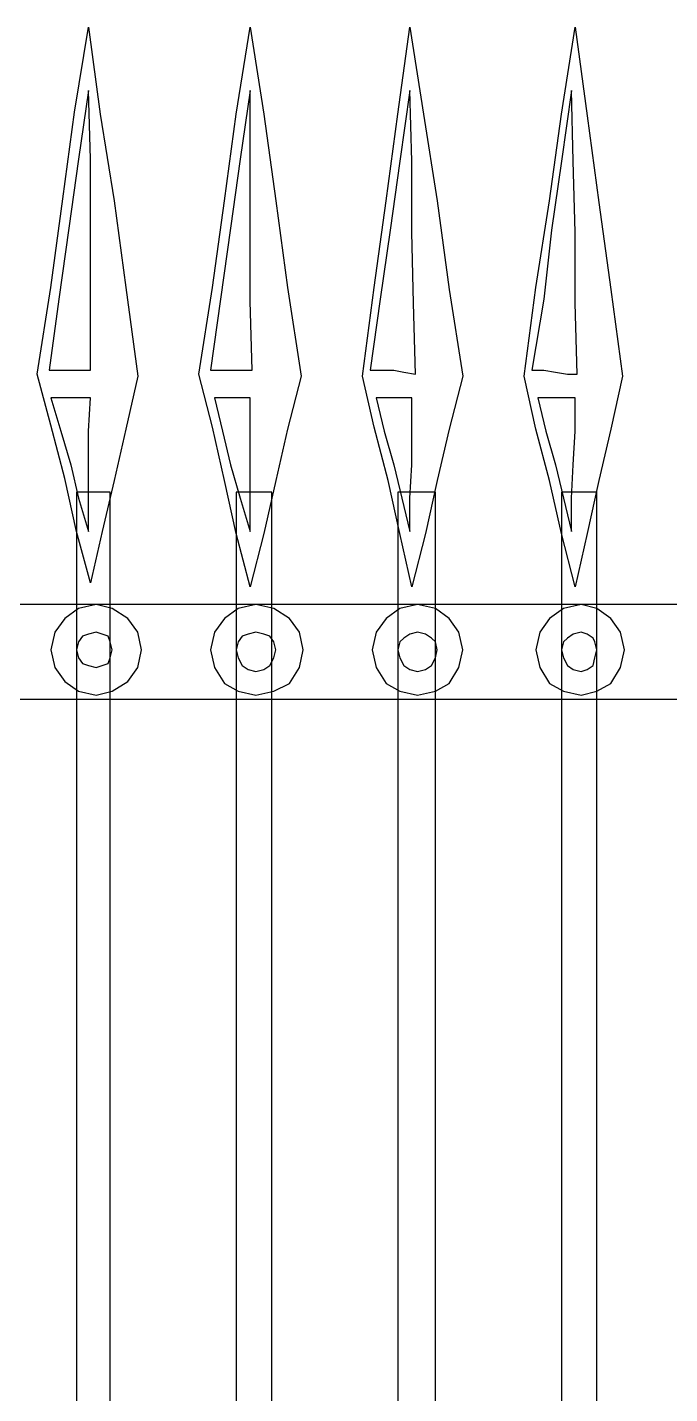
# Model space of a CAD drawing. Header units: centimetres. Extents: x -54 to 59, y -92 to 20.
# Drawn here: x 2.4 to 27.7, y -34 to 19.9 of the extents above; entities that cross this region are included whole.
import ezdxf

# ---------------------------------------------------------------- set-up
doc = ezdxf.new("R2010")
doc.units = ezdxf.units.CM
doc.header["$MEASUREMENT"] = 0
doc.layers.add('layer 1', color=7, linetype='Continuous')

msp = doc.modelspace()

# ---------------------------------------------------------------- linework, layer by layer
at = {"layer": 'layer 1', "color": 29}
for points in [[(4.82622, 19.94053), (4.82622, 19.94053), (4.28209, 16.59798), (4.28209, 16.59798), (4.28209, 16.59798), (4.28209, 16.59798), (3.81569, 13.17771), (3.81569, 13.17771), (3.81569, 13.17771), (3.81569, 13.17771), (3.34929, 9.6797), (3.34929, 9.6797), (3.34929, 9.6797), (3.34929, 9.6797), (2.80515, 6.25942), (2.80515, 6.25942), (2.80515, 6.25942), (2.80515, 6.25942), (3.34929, 4.23835), (3.34929, 4.23835), (3.34929, 4.23835), (3.34929, 4.23835), (3.89342, 2.13955), (3.89342, 2.13955), (3.89342, 2.13955), (3.89342, 2.13955), (4.35982, 0.04074), (4.35982, 0.04074), (4.35982, 0.04074), (4.35982, 0.04074), (4.90396, -1.98033), (4.90396, -1.98033), (4.90396, -1.98033), (4.90396, -1.98033), (5.37036, 0.04074), (5.37036, 0.04074), (5.37036, 0.04074), (5.37036, 0.04074), (5.83676, 2.06181), (5.83676, 2.06181), (5.83676, 2.06181), (5.83676, 2.06181), (6.30316, 4.08289), (6.30316, 4.08289), (6.30316, 4.08289), (6.30316, 4.08289), (6.76956, 6.18169), (6.76956, 6.18169), (6.76956, 6.18169), (6.76956, 6.18169), (6.30316, 9.6797), (6.30316, 9.6797), (6.30316, 9.6797), (6.30316, 9.6797), (5.83676, 13.09998), (5.83676, 13.09998), (5.83676, 13.09998), (5.83676, 13.09998), (5.29263, 16.52025), (5.29263, 16.52025), (5.29263, 16.52025), (5.29263, 16.52025), (4.82622, 19.94053), (4.82622, 19.94053)], [(11.20037, 19.94053), (11.20037, 19.94053), (10.65624, 16.52025), (10.65624, 16.52025), (10.65624, 16.52025), (10.65624, 16.52025), (10.18984, 13.09998), (10.18984, 13.09998), (10.18984, 13.09998), (10.18984, 13.09998), (9.72344, 9.6797), (9.72344, 9.6797), (9.72344, 9.6797), (9.72344, 9.6797), (9.1793, 6.25942), (9.1793, 6.25942), (9.1793, 6.25942), (9.1793, 6.25942), (9.72344, 4.16062), (9.72344, 4.16062), (9.72344, 4.16062), (9.72344, 4.16062), (10.18984, 2.06181), (10.18984, 2.06181), (10.18984, 2.06181), (10.18984, 2.06181), (10.65624, -0.03699), (10.65624, -0.03699), (10.65624, -0.03699), (10.65624, -0.03699), (11.20037, -2.1358), (11.20037, -2.1358), (11.20037, -2.1358), (11.20037, -2.1358), (11.74451, -0.03699), (11.74451, -0.03699), (11.74451, -0.03699), (11.74451, -0.03699), (12.21091, 2.06181), (12.21091, 2.06181), (12.21091, 2.06181), (12.21091, 2.06181), (12.67731, 4.08289), (12.67731, 4.08289), (12.67731, 4.08289), (12.67731, 4.08289), (13.22145, 6.18169), (13.22145, 6.18169), (13.22145, 6.18169), (13.22145, 6.18169), (12.67731, 9.6797), (12.67731, 9.6797), (12.67731, 9.6797), (12.67731, 9.6797), (12.21091, 13.09998), (12.21091, 13.09998), (12.21091, 13.09998), (12.21091, 13.09998), (11.74451, 16.52025), (11.74451, 16.52025), (11.74451, 16.52025), (11.74451, 16.52025), (11.20037, 19.94053), (11.20037, 19.94053)], [(17.49679, 19.94053), (17.49679, 19.94053), (17.03039, 16.52025), (17.03039, 16.52025), (17.03039, 16.52025), (17.03039, 16.52025), (16.56399, 13.09998), (16.56399, 13.09998), (16.56399, 13.09998), (16.56399, 13.09998), (16.09759, 9.6797), (16.09759, 9.6797), (16.09759, 9.6797), (16.09759, 9.6797), (15.63119, 6.18169), (15.63119, 6.18169), (15.63119, 6.18169), (15.63119, 6.18169), (16.09759, 4.16062), (16.09759, 4.16062), (16.09759, 4.16062), (16.09759, 4.16062), (16.64172, 2.06181), (16.64172, 2.06181), (16.64172, 2.06181), (16.64172, 2.06181), (17.10812, -0.03699), (17.10812, -0.03699), (17.10812, -0.03699), (17.10812, -0.03699), (17.57452, -2.1358), (17.57452, -2.1358), (17.57452, -2.1358), (17.57452, -2.1358), (18.11866, -0.03699), (18.11866, -0.03699), (18.11866, -0.03699), (18.11866, -0.03699), (18.58506, 2.06181), (18.58506, 2.06181), (18.58506, 2.06181), (18.58506, 2.06181), (19.05146, 4.08289), (19.05146, 4.08289), (19.05146, 4.08289), (19.05146, 4.08289), (19.5956, 6.18169), (19.5956, 6.18169), (19.5956, 6.18169), (19.5956, 6.18169), (19.05146, 9.60197), (19.05146, 9.60197), (19.05146, 9.60197), (19.05146, 9.60197), (18.58506, 13.09998), (18.58506, 13.09998), (18.58506, 13.09998), (18.58506, 13.09998), (18.04093, 16.52025), (18.04093, 16.52025), (18.04093, 16.52025), (18.04093, 16.52025), (17.49679, 19.94053), (17.49679, 19.94053)], [(24.02641, 19.94053), (24.02641, 19.94053), (23.48227, 16.52025), (23.48227, 16.52025), (23.48227, 16.52025), (23.48227, 16.52025), (23.01587, 13.09998), (23.01587, 13.09998), (23.01587, 13.09998), (23.01587, 13.09998), (22.47174, 9.6797), (22.47174, 9.6797), (22.47174, 9.6797), (22.47174, 9.6797), (22.00534, 6.18169), (22.00534, 6.18169), (22.00534, 6.18169), (22.00534, 6.18169), (22.47174, 4.08289), (22.47174, 4.08289), (22.47174, 4.08289), (22.47174, 4.08289), (23.01587, 2.06181), (23.01587, 2.06181), (23.01587, 2.06181), (23.01587, 2.06181), (23.48227, -0.03699), (23.48227, -0.03699), (23.48227, -0.03699), (23.48227, -0.03699), (24.02641, -2.1358), (24.02641, -2.1358), (24.02641, -2.1358), (24.02641, -2.1358), (24.49281, -0.03699), (24.49281, -0.03699), (24.49281, -0.03699), (24.49281, -0.03699), (24.95921, 2.06181), (24.95921, 2.06181), (24.95921, 2.06181), (24.95921, 2.06181), (25.42561, 4.08289), (25.42561, 4.08289), (25.42561, 4.08289), (25.42561, 4.08289), (25.89201, 6.18169), (25.89201, 6.18169), (25.89201, 6.18169), (25.89201, 6.18169), (25.42561, 9.60197), (25.42561, 9.60197), (25.42561, 9.60197), (25.42561, 9.60197), (24.95921, 13.02224), (24.95921, 13.02224), (24.95921, 13.02224), (24.95921, 13.02224), (24.49281, 16.44252), (24.49281, 16.44252), (24.49281, 16.44252), (24.49281, 16.44252), (24.02641, 19.94053), (24.02641, 19.94053)], [(4.35982, 1.59541), (4.35982, 1.59541), (4.67076, 1.59541), (4.67076, 1.59541), (4.67076, 1.59541), (4.67076, 1.59541), (5.05943, 1.59541), (5.05943, 1.59541), (5.05943, 1.59541), (5.05943, 1.59541), (5.37036, 1.59541), (5.37036, 1.59541), (5.37036, 1.59541), (5.37036, 1.59541), (5.68129, 1.59541), (5.68129, 1.59541), (5.68129, 1.59541), (5.68129, 1.59541), (5.68129, -19.23718), (5.68129, -19.23718), (5.68129, -19.23718), (5.68129, -19.23718), (5.68129, -40.1475), (5.68129, -40.1475), (5.68129, -40.1475), (5.68129, -40.1475), (5.68129, -60.98008), (5.68129, -60.98008), (5.68129, -60.98008), (5.68129, -60.98008), (5.68129, -81.8904), (5.68129, -81.8904), (5.68129, -81.8904), (5.68129, -81.8904), (5.37036, -81.8904), (5.37036, -81.8904), (5.37036, -81.8904), (5.37036, -81.8904), (5.05943, -81.8904), (5.05943, -81.8904), (5.05943, -81.8904), (5.05943, -81.8904), (4.67076, -81.8904), (4.67076, -81.8904), (4.67076, -81.8904), (4.67076, -81.8904), (4.35982, -81.8904), (4.35982, -81.8904), (4.35982, -81.8904), (4.35982, -81.8904), (4.35982, -60.98008), (4.35982, -60.98008), (4.35982, -60.98008), (4.35982, -60.98008), (4.35982, -40.1475), (4.35982, -40.1475), (4.35982, -40.1475), (4.35982, -40.1475), (4.35982, -19.23718), (4.35982, -19.23718), (4.35982, -19.23718), (4.35982, -19.23718), (4.35982, 1.59541), (4.35982, 1.59541)], [(10.65624, 1.59541), (10.65624, 1.59541), (11.04491, 1.59541), (11.04491, 1.59541), (11.04491, 1.59541), (11.04491, 1.59541), (11.43358, 1.59541), (11.43358, 1.59541), (11.43358, 1.59541), (11.43358, 1.59541), (11.74451, 1.59541), (11.74451, 1.59541), (11.74451, 1.59541), (11.74451, 1.59541), (12.05544, 1.59541), (12.05544, 1.59541), (12.05544, 1.59541), (12.05544, 1.59541), (12.05544, -19.23718), (12.05544, -19.23718), (12.05544, -19.23718), (12.05544, -19.23718), (12.05544, -40.1475), (12.05544, -40.1475), (12.05544, -40.1475), (12.05544, -40.1475), (12.05544, -60.98008), (12.05544, -60.98008), (12.05544, -60.98008), (12.05544, -60.98008), (12.05544, -81.8904), (12.05544, -81.8904), (12.05544, -81.8904), (12.05544, -81.8904), (11.74451, -81.8904), (11.74451, -81.8904), (11.74451, -81.8904), (11.74451, -81.8904), (11.43358, -81.8904), (11.43358, -81.8904), (11.43358, -81.8904), (11.43358, -81.8904), (11.04491, -81.8904), (11.04491, -81.8904), (11.04491, -81.8904), (11.04491, -81.8904), (10.65624, -81.8904), (10.65624, -81.8904), (10.65624, -81.8904), (10.65624, -81.8904), (10.65624, -60.98008), (10.65624, -60.98008), (10.65624, -60.98008), (10.65624, -60.98008), (10.65624, -40.1475), (10.65624, -40.1475), (10.65624, -40.1475), (10.65624, -40.1475), (10.65624, -19.23718), (10.65624, -19.23718), (10.65624, -19.23718), (10.65624, -19.23718), (10.65624, 1.59541), (10.65624, 1.59541)], [(17.03039, 1.59541), (17.03039, 1.59541), (17.41906, 1.59541), (17.41906, 1.59541), (17.41906, 1.59541), (17.41906, 1.59541), (17.80773, 1.59541), (17.80773, 1.59541), (17.80773, 1.59541), (17.80773, 1.59541), (18.11866, 1.59541), (18.11866, 1.59541), (18.11866, 1.59541), (18.11866, 1.59541), (18.50733, 1.59541), (18.50733, 1.59541), (18.50733, 1.59541), (18.50733, 1.59541), (18.50733, -19.23718), (18.50733, -19.23718), (18.50733, -19.23718), (18.50733, -19.23718), (18.50733, -40.1475), (18.50733, -40.1475), (18.50733, -40.1475), (18.50733, -40.1475), (18.50733, -60.98008), (18.50733, -60.98008), (18.50733, -60.98008), (18.50733, -60.98008), (18.50733, -81.8904), (18.50733, -81.8904), (18.50733, -81.8904), (18.50733, -81.8904), (18.11866, -81.8904), (18.11866, -81.8904), (18.11866, -81.8904), (18.11866, -81.8904), (17.80773, -81.8904), (17.80773, -81.8904), (17.80773, -81.8904), (17.80773, -81.8904), (17.41906, -81.8904), (17.41906, -81.8904), (17.41906, -81.8904), (17.41906, -81.8904), (17.03039, -81.8904), (17.03039, -81.8904), (17.03039, -81.8904), (17.03039, -81.8904), (17.03039, -60.98008), (17.03039, -60.98008), (17.03039, -60.98008), (17.03039, -60.98008), (17.03039, -40.1475), (17.03039, -40.1475), (17.03039, -40.1475), (17.03039, -40.1475), (17.03039, -19.23718), (17.03039, -19.23718), (17.03039, -19.23718), (17.03039, -19.23718), (17.03039, 1.59541), (17.03039, 1.59541)], [(23.48227, 1.59541), (23.48227, 1.59541), (23.79321, 1.59541), (23.79321, 1.59541), (23.79321, 1.59541), (23.79321, 1.59541), (24.10414, 1.59541), (24.10414, 1.59541), (24.10414, 1.59541), (24.10414, 1.59541), (24.49281, 1.59541), (24.49281, 1.59541), (24.49281, 1.59541), (24.49281, 1.59541), (24.88148, 1.59541), (24.88148, 1.59541), (24.88148, 1.59541), (24.88148, 1.59541), (24.88148, -19.23718), (24.88148, -19.23718), (24.88148, -19.23718), (24.88148, -19.23718), (24.88148, -40.1475), (24.88148, -40.1475), (24.88148, -40.1475), (24.88148, -40.1475), (24.88148, -60.98008), (24.88148, -60.98008), (24.88148, -60.98008), (24.88148, -60.98008), (24.88148, -81.8904), (24.88148, -81.8904), (24.88148, -81.8904), (24.88148, -81.8904), (24.49281, -81.8904), (24.49281, -81.8904), (24.49281, -81.8904), (24.49281, -81.8904), (24.10414, -81.8904), (24.10414, -81.8904), (24.10414, -81.8904), (24.10414, -81.8904), (23.79321, -81.8904), (23.79321, -81.8904), (23.79321, -81.8904), (23.79321, -81.8904), (23.48227, -81.8904), (23.48227, -81.8904), (23.48227, -81.8904), (23.48227, -81.8904), (23.48227, -60.98008), (23.48227, -60.98008), (23.48227, -60.98008), (23.48227, -60.98008), (23.48227, -40.1475), (23.48227, -40.1475), (23.48227, -40.1475), (23.48227, -40.1475), (23.48227, -19.23718), (23.48227, -19.23718), (23.48227, -19.23718), (23.48227, -19.23718), (23.48227, 1.59541), (23.48227, 1.59541)], [(5.13716, -2.8354), (5.13716, -2.8354), (5.75903, -2.99087), (5.75903, -2.99087), (5.75903, -2.99087), (5.75903, -2.99087), (6.3809, -3.37953), (6.3809, -3.37953), (6.3809, -3.37953), (6.3809, -3.37953), (6.76956, -3.92367), (6.76956, -3.92367), (6.76956, -3.92367), (6.76956, -3.92367), (6.92503, -4.62327), (6.92503, -4.62327), (6.92503, -4.62327), (6.92503, -4.62327), (6.76956, -5.32287), (6.76956, -5.32287), (6.76956, -5.32287), (6.76956, -5.32287), (6.3809, -5.86701), (6.3809, -5.86701), (6.3809, -5.86701), (6.3809, -5.86701), (5.75903, -6.25567), (5.75903, -6.25567), (5.75903, -6.25567), (5.75903, -6.25567), (5.13716, -6.41114), (5.13716, -6.41114), (5.13716, -6.41114), (5.13716, -6.41114), (4.43756, -6.25567), (4.43756, -6.25567), (4.43756, -6.25567), (4.43756, -6.25567), (3.89342, -5.86701), (3.89342, -5.86701), (3.89342, -5.86701), (3.89342, -5.86701), (3.50475, -5.32287), (3.50475, -5.32287), (3.50475, -5.32287), (3.50475, -5.32287), (3.34929, -4.62327), (3.34929, -4.62327), (3.34929, -4.62327), (3.34929, -4.62327), (3.50475, -3.92367), (3.50475, -3.92367), (3.50475, -3.92367), (3.50475, -3.92367), (3.89342, -3.37953), (3.89342, -3.37953), (3.89342, -3.37953), (3.89342, -3.37953), (4.43756, -2.99087), (4.43756, -2.99087), (4.43756, -2.99087), (4.43756, -2.99087), (5.13716, -2.8354), (5.13716, -2.8354)], [(11.43358, -2.8354), (11.43358, -2.8354), (12.13318, -2.99087), (12.13318, -2.99087), (12.13318, -2.99087), (12.13318, -2.99087), (12.75505, -3.37953), (12.75505, -3.37953), (12.75505, -3.37953), (12.75505, -3.37953), (13.14371, -3.92367), (13.14371, -3.92367), (13.14371, -3.92367), (13.14371, -3.92367), (13.29918, -4.62327), (13.29918, -4.62327), (13.29918, -4.62327), (13.29918, -4.62327), (13.14371, -5.32287), (13.14371, -5.32287), (13.14371, -5.32287), (13.14371, -5.32287), (12.75505, -5.94474), (12.75505, -5.94474), (12.75505, -5.94474), (12.75505, -5.94474), (12.13318, -6.25567), (12.13318, -6.25567), (12.13318, -6.25567), (12.13318, -6.25567), (11.43358, -6.41114), (11.43358, -6.41114), (11.43358, -6.41114), (11.43358, -6.41114), (10.73397, -6.25567), (10.73397, -6.25567), (10.73397, -6.25567), (10.73397, -6.25567), (10.18984, -5.94474), (10.18984, -5.94474), (10.18984, -5.94474), (10.18984, -5.94474), (9.80117, -5.32287), (9.80117, -5.32287), (9.80117, -5.32287), (9.80117, -5.32287), (9.6457, -4.62327), (9.6457, -4.62327), (9.6457, -4.62327), (9.6457, -4.62327), (9.80117, -3.92367), (9.80117, -3.92367), (9.80117, -3.92367), (9.80117, -3.92367), (10.18984, -3.37953), (10.18984, -3.37953), (10.18984, -3.37953), (10.18984, -3.37953), (10.73397, -2.99087), (10.73397, -2.99087), (10.73397, -2.99087), (10.73397, -2.99087), (11.43358, -2.8354), (11.43358, -2.8354)], [(17.80773, -2.8354), (17.80773, -2.8354), (18.50733, -2.99087), (18.50733, -2.99087), (18.50733, -2.99087), (18.50733, -2.99087), (19.05146, -3.37953), (19.05146, -3.37953), (19.05146, -3.37953), (19.05146, -3.37953), (19.44013, -3.92367), (19.44013, -3.92367), (19.44013, -3.92367), (19.44013, -3.92367), (19.5956, -4.62327), (19.5956, -4.62327), (19.5956, -4.62327), (19.5956, -4.62327), (19.44013, -5.32287), (19.44013, -5.32287), (19.44013, -5.32287), (19.44013, -5.32287), (19.05146, -5.94474), (19.05146, -5.94474), (19.05146, -5.94474), (19.05146, -5.94474), (18.50733, -6.25567), (18.50733, -6.25567), (18.50733, -6.25567), (18.50733, -6.25567), (17.80773, -6.41114), (17.80773, -6.41114), (17.80773, -6.41114), (17.80773, -6.41114), (17.10812, -6.25567), (17.10812, -6.25567), (17.10812, -6.25567), (17.10812, -6.25567), (16.56399, -5.94474), (16.56399, -5.94474), (16.56399, -5.94474), (16.56399, -5.94474), (16.17532, -5.32287), (16.17532, -5.32287), (16.17532, -5.32287), (16.17532, -5.32287), (16.01985, -4.62327), (16.01985, -4.62327), (16.01985, -4.62327), (16.01985, -4.62327), (16.17532, -3.92367), (16.17532, -3.92367), (16.17532, -3.92367), (16.17532, -3.92367), (16.56399, -3.37953), (16.56399, -3.37953), (16.56399, -3.37953), (16.56399, -3.37953), (17.10812, -2.99087), (17.10812, -2.99087), (17.10812, -2.99087), (17.10812, -2.99087), (17.80773, -2.8354), (17.80773, -2.8354)], [(24.25961, -2.8354), (24.25961, -2.8354), (24.88148, -2.99087), (24.88148, -2.99087), (24.88148, -2.99087), (24.88148, -2.99087), (25.42561, -3.37953), (25.42561, -3.37953), (25.42561, -3.37953), (25.42561, -3.37953), (25.81428, -3.92367), (25.81428, -3.92367), (25.81428, -3.92367), (25.81428, -3.92367), (25.96975, -4.62327), (25.96975, -4.62327), (25.96975, -4.62327), (25.96975, -4.62327), (25.81428, -5.32287), (25.81428, -5.32287), (25.81428, -5.32287), (25.81428, -5.32287), (25.42561, -5.94474), (25.42561, -5.94474), (25.42561, -5.94474), (25.42561, -5.94474), (24.88148, -6.25567), (24.88148, -6.25567), (24.88148, -6.25567), (24.88148, -6.25567), (24.25961, -6.41114), (24.25961, -6.41114), (24.25961, -6.41114), (24.25961, -6.41114), (23.56001, -6.25567), (23.56001, -6.25567), (23.56001, -6.25567), (23.56001, -6.25567), (23.01587, -5.94474), (23.01587, -5.94474), (23.01587, -5.94474), (23.01587, -5.94474), (22.6272, -5.32287), (22.6272, -5.32287), (22.6272, -5.32287), (22.6272, -5.32287), (22.47174, -4.62327), (22.47174, -4.62327), (22.47174, -4.62327), (22.47174, -4.62327), (22.6272, -3.92367), (22.6272, -3.92367), (22.6272, -3.92367), (22.6272, -3.92367), (23.01587, -3.37953), (23.01587, -3.37953), (23.01587, -3.37953), (23.01587, -3.37953), (23.56001, -2.99087), (23.56001, -2.99087), (23.56001, -2.99087), (23.56001, -2.99087), (24.25961, -2.8354), (24.25961, -2.8354)]]:
    msp.add_open_spline(points, degree=3, knots=[0, 0, 0, 0, 0.0625, 0.0625, 0.0625, 0.0625, 0.125, 0.125, 0.125, 0.125, 0.1875, 0.1875, 0.1875, 0.1875, 0.25, 0.25, 0.25, 0.25, 0.3125, 0.3125, 0.3125, 0.3125, 0.375, 0.375, 0.375, 0.375, 0.4375, 0.4375, 0.4375, 0.4375, 0.5, 0.5, 0.5, 0.5, 0.5625, 0.5625, 0.5625, 0.5625, 0.625, 0.625, 0.625, 0.625, 0.6875, 0.6875, 0.6875, 0.6875, 0.75, 0.75, 0.75, 0.75, 0.8125, 0.8125, 0.8125, 0.8125, 0.875, 0.875, 0.875, 0.875, 0.9375, 0.9375, 0.9375, 0.9375, 1, 1, 1, 1], dxfattribs=at)
at = {"layer": 'layer 1', "color": 42}
for points, knots in [([(4.82622, 17.45305), (4.82622, 17.45305), (4.90396, 14.73238), (4.90396, 14.73238), (4.90396, 14.73238), (4.90396, 14.73238), (4.90396, 12.01171), (4.90396, 12.01171), (4.90396, 12.01171), (4.90396, 12.01171), (4.90396, 9.2133), (4.90396, 9.2133), (4.90396, 9.2133), (4.90396, 9.2133), (4.90396, 6.41489), (4.90396, 6.41489), (4.90396, 6.41489), (4.90396, 6.41489), (4.51529, 6.41489), (4.51529, 6.41489), (4.51529, 6.41489), (4.51529, 6.41489), (4.12662, 6.41489), (4.12662, 6.41489), (4.12662, 6.41489), (4.12662, 6.41489), (3.66022, 6.41489), (3.66022, 6.41489), (3.66022, 6.41489), (3.66022, 6.41489), (3.27155, 6.41489), (3.27155, 6.41489), (3.27155, 6.41489), (3.27155, 6.41489), (3.66022, 9.2133), (3.66022, 9.2133), (3.66022, 9.2133), (3.66022, 9.2133), (4.04889, 12.01171), (4.04889, 12.01171), (4.04889, 12.01171), (4.04889, 12.01171), (4.43756, 14.73238), (4.43756, 14.73238), (4.43756, 14.73238), (4.43756, 14.73238), (4.82622, 17.45305), (4.82622, 17.45305)], [0, 0, 0, 0, 0.08333333, 0.08333333, 0.08333333, 0.08333333, 0.16666667, 0.16666667, 0.16666667, 0.16666667, 0.25, 0.25, 0.25, 0.25, 0.33333333, 0.33333333, 0.33333333, 0.33333333, 0.41666667, 0.41666667, 0.41666667, 0.41666667, 0.5, 0.5, 0.5, 0.5, 0.58333333, 0.58333333, 0.58333333, 0.58333333, 0.66666667, 0.66666667, 0.66666667, 0.66666667, 0.75, 0.75, 0.75, 0.75, 0.83333333, 0.83333333, 0.83333333, 0.83333333, 0.91666667, 0.91666667, 0.91666667, 0.91666667, 1, 1, 1, 1]), ([(4.82622, 17.45305), (4.82622, 17.45305), (4.90396, 14.73238), (4.90396, 14.73238), (4.90396, 14.73238), (4.90396, 14.73238), (4.90396, 12.01171), (4.90396, 12.01171), (4.90396, 12.01171), (4.90396, 12.01171), (4.90396, 9.2133), (4.90396, 9.2133), (4.90396, 9.2133), (4.90396, 9.2133), (4.90396, 6.41489), (4.90396, 6.41489), (4.90396, 6.41489), (4.90396, 6.41489), (4.51529, 6.41489), (4.51529, 6.41489), (4.51529, 6.41489), (4.51529, 6.41489), (4.12662, 6.41489), (4.12662, 6.41489), (4.12662, 6.41489), (4.12662, 6.41489), (3.66022, 6.41489), (3.66022, 6.41489), (3.66022, 6.41489), (3.66022, 6.41489), (3.27155, 6.41489), (3.27155, 6.41489), (3.27155, 6.41489), (3.27155, 6.41489), (3.66022, 9.2133), (3.66022, 9.2133), (3.66022, 9.2133), (3.66022, 9.2133), (4.04889, 12.01171), (4.04889, 12.01171), (4.04889, 12.01171), (4.04889, 12.01171), (4.43756, 14.73238), (4.43756, 14.73238), (4.43756, 14.73238), (4.43756, 14.73238), (4.82622, 17.45305), (4.82622, 17.45305)], [0, 0, 0, 0, 0.08333333, 0.08333333, 0.08333333, 0.08333333, 0.16666667, 0.16666667, 0.16666667, 0.16666667, 0.25, 0.25, 0.25, 0.25, 0.33333333, 0.33333333, 0.33333333, 0.33333333, 0.41666667, 0.41666667, 0.41666667, 0.41666667, 0.5, 0.5, 0.5, 0.5, 0.58333333, 0.58333333, 0.58333333, 0.58333333, 0.66666667, 0.66666667, 0.66666667, 0.66666667, 0.75, 0.75, 0.75, 0.75, 0.83333333, 0.83333333, 0.83333333, 0.83333333, 0.91666667, 0.91666667, 0.91666667, 0.91666667, 1, 1, 1, 1]), ([(11.20037, 17.45305), (11.20037, 17.45305), (11.20037, 14.65465), (11.20037, 14.65465), (11.20037, 14.65465), (11.20037, 14.65465), (11.20037, 11.85624), (11.20037, 11.85624), (11.20037, 11.85624), (11.20037, 11.85624), (11.20037, 9.13557), (11.20037, 9.13557), (11.20037, 9.13557), (11.20037, 9.13557), (11.27811, 6.41489), (11.27811, 6.41489), (11.27811, 6.41489), (11.27811, 6.41489), (10.81171, 6.41489), (10.81171, 6.41489), (10.81171, 6.41489), (10.81171, 6.41489), (10.42304, 6.41489), (10.42304, 6.41489), (10.42304, 6.41489), (10.42304, 6.41489), (10.03437, 6.41489), (10.03437, 6.41489), (10.03437, 6.41489), (10.03437, 6.41489), (9.6457, 6.41489), (9.6457, 6.41489), (9.6457, 6.41489), (9.6457, 6.41489), (10.03437, 9.2133), (10.03437, 9.2133), (10.03437, 9.2133), (10.03437, 9.2133), (10.42304, 12.01171), (10.42304, 12.01171), (10.42304, 12.01171), (10.42304, 12.01171), (10.81171, 14.73238), (10.81171, 14.73238), (10.81171, 14.73238), (10.81171, 14.73238), (11.20037, 17.45305), (11.20037, 17.45305)], [0, 0, 0, 0, 0.08333333, 0.08333333, 0.08333333, 0.08333333, 0.16666667, 0.16666667, 0.16666667, 0.16666667, 0.25, 0.25, 0.25, 0.25, 0.33333333, 0.33333333, 0.33333333, 0.33333333, 0.41666667, 0.41666667, 0.41666667, 0.41666667, 0.5, 0.5, 0.5, 0.5, 0.58333333, 0.58333333, 0.58333333, 0.58333333, 0.66666667, 0.66666667, 0.66666667, 0.66666667, 0.75, 0.75, 0.75, 0.75, 0.83333333, 0.83333333, 0.83333333, 0.83333333, 0.91666667, 0.91666667, 0.91666667, 0.91666667, 1, 1, 1, 1]), ([(11.20037, 17.45305), (11.20037, 17.45305), (11.20037, 14.65465), (11.20037, 14.65465), (11.20037, 14.65465), (11.20037, 14.65465), (11.20037, 11.85624), (11.20037, 11.85624), (11.20037, 11.85624), (11.20037, 11.85624), (11.20037, 9.13557), (11.20037, 9.13557), (11.20037, 9.13557), (11.20037, 9.13557), (11.27811, 6.41489), (11.27811, 6.41489), (11.27811, 6.41489), (11.27811, 6.41489), (10.81171, 6.41489), (10.81171, 6.41489), (10.81171, 6.41489), (10.81171, 6.41489), (10.42304, 6.41489), (10.42304, 6.41489), (10.42304, 6.41489), (10.42304, 6.41489), (10.03437, 6.41489), (10.03437, 6.41489), (10.03437, 6.41489), (10.03437, 6.41489), (9.6457, 6.41489), (9.6457, 6.41489), (9.6457, 6.41489), (9.6457, 6.41489), (10.03437, 9.2133), (10.03437, 9.2133), (10.03437, 9.2133), (10.03437, 9.2133), (10.42304, 12.01171), (10.42304, 12.01171), (10.42304, 12.01171), (10.42304, 12.01171), (10.81171, 14.73238), (10.81171, 14.73238), (10.81171, 14.73238), (10.81171, 14.73238), (11.20037, 17.45305), (11.20037, 17.45305)], [0, 0, 0, 0, 0.08333333, 0.08333333, 0.08333333, 0.08333333, 0.16666667, 0.16666667, 0.16666667, 0.16666667, 0.25, 0.25, 0.25, 0.25, 0.33333333, 0.33333333, 0.33333333, 0.33333333, 0.41666667, 0.41666667, 0.41666667, 0.41666667, 0.5, 0.5, 0.5, 0.5, 0.58333333, 0.58333333, 0.58333333, 0.58333333, 0.66666667, 0.66666667, 0.66666667, 0.66666667, 0.75, 0.75, 0.75, 0.75, 0.83333333, 0.83333333, 0.83333333, 0.83333333, 0.91666667, 0.91666667, 0.91666667, 0.91666667, 1, 1, 1, 1]), ([(17.49679, 17.45305), (17.49679, 17.45305), (17.57452, 14.65465), (17.57452, 14.65465), (17.57452, 14.65465), (17.57452, 14.65465), (17.57452, 11.85624), (17.57452, 11.85624), (17.57452, 11.85624), (17.57452, 11.85624), (17.65226, 9.05783), (17.65226, 9.05783), (17.65226, 9.05783), (17.65226, 9.05783), (17.72999, 6.25942), (17.72999, 6.25942), (17.72999, 6.25942), (17.72999, 6.25942), (17.26359, 6.33716), (17.26359, 6.33716), (17.26359, 6.33716), (17.26359, 6.33716), (16.87492, 6.41489), (16.87492, 6.41489), (16.87492, 6.41489), (16.87492, 6.41489), (16.40852, 6.41489), (16.40852, 6.41489), (16.40852, 6.41489), (16.40852, 6.41489), (15.94212, 6.41489), (15.94212, 6.41489), (15.94212, 6.41489), (15.94212, 6.41489), (16.33079, 9.2133), (16.33079, 9.2133), (16.33079, 9.2133), (16.33079, 9.2133), (16.71946, 11.93397), (16.71946, 11.93397), (16.71946, 11.93397), (16.71946, 11.93397), (17.10812, 14.65465), (17.10812, 14.65465), (17.10812, 14.65465), (17.10812, 14.65465), (17.49679, 17.45305), (17.49679, 17.45305)], [0, 0, 0, 0, 0.08333333, 0.08333333, 0.08333333, 0.08333333, 0.16666667, 0.16666667, 0.16666667, 0.16666667, 0.25, 0.25, 0.25, 0.25, 0.33333333, 0.33333333, 0.33333333, 0.33333333, 0.41666667, 0.41666667, 0.41666667, 0.41666667, 0.5, 0.5, 0.5, 0.5, 0.58333333, 0.58333333, 0.58333333, 0.58333333, 0.66666667, 0.66666667, 0.66666667, 0.66666667, 0.75, 0.75, 0.75, 0.75, 0.83333333, 0.83333333, 0.83333333, 0.83333333, 0.91666667, 0.91666667, 0.91666667, 0.91666667, 1, 1, 1, 1]), ([(17.49679, 17.45305), (17.49679, 17.45305), (17.57452, 14.65465), (17.57452, 14.65465), (17.57452, 14.65465), (17.57452, 14.65465), (17.57452, 11.85624), (17.57452, 11.85624), (17.57452, 11.85624), (17.57452, 11.85624), (17.65226, 9.05783), (17.65226, 9.05783), (17.65226, 9.05783), (17.65226, 9.05783), (17.72999, 6.25942), (17.72999, 6.25942), (17.72999, 6.25942), (17.72999, 6.25942), (17.26359, 6.33716), (17.26359, 6.33716), (17.26359, 6.33716), (17.26359, 6.33716), (16.87492, 6.41489), (16.87492, 6.41489), (16.87492, 6.41489), (16.87492, 6.41489), (16.40852, 6.41489), (16.40852, 6.41489), (16.40852, 6.41489), (16.40852, 6.41489), (15.94212, 6.41489), (15.94212, 6.41489), (15.94212, 6.41489), (15.94212, 6.41489), (16.33079, 9.2133), (16.33079, 9.2133), (16.33079, 9.2133), (16.33079, 9.2133), (16.71946, 11.93397), (16.71946, 11.93397), (16.71946, 11.93397), (16.71946, 11.93397), (17.10812, 14.65465), (17.10812, 14.65465), (17.10812, 14.65465), (17.10812, 14.65465), (17.49679, 17.45305), (17.49679, 17.45305)], [0, 0, 0, 0, 0.08333333, 0.08333333, 0.08333333, 0.08333333, 0.16666667, 0.16666667, 0.16666667, 0.16666667, 0.25, 0.25, 0.25, 0.25, 0.33333333, 0.33333333, 0.33333333, 0.33333333, 0.41666667, 0.41666667, 0.41666667, 0.41666667, 0.5, 0.5, 0.5, 0.5, 0.58333333, 0.58333333, 0.58333333, 0.58333333, 0.66666667, 0.66666667, 0.66666667, 0.66666667, 0.75, 0.75, 0.75, 0.75, 0.83333333, 0.83333333, 0.83333333, 0.83333333, 0.91666667, 0.91666667, 0.91666667, 0.91666667, 1, 1, 1, 1]), ([(23.87094, 17.45305), (23.87094, 17.45305), (23.94867, 14.65465), (23.94867, 14.65465), (23.94867, 14.65465), (23.94867, 14.65465), (24.02641, 11.85624), (24.02641, 11.85624), (24.02641, 11.85624), (24.02641, 11.85624), (24.02641, 9.05783), (24.02641, 9.05783), (24.02641, 9.05783), (24.02641, 9.05783), (24.10414, 6.25942), (24.10414, 6.25942), (24.10414, 6.25942), (24.10414, 6.25942), (23.71547, 6.25942), (23.71547, 6.25942), (23.71547, 6.25942), (23.71547, 6.25942), (23.24907, 6.33716), (23.24907, 6.33716), (23.24907, 6.33716), (23.24907, 6.33716), (22.78267, 6.41489), (22.78267, 6.41489), (22.78267, 6.41489), (22.78267, 6.41489), (22.31627, 6.41489), (22.31627, 6.41489), (22.31627, 6.41489), (22.31627, 6.41489), (22.78267, 9.2133), (22.78267, 9.2133), (22.78267, 9.2133), (22.78267, 9.2133), (23.09361, 11.93397), (23.09361, 11.93397), (23.09361, 11.93397), (23.09361, 11.93397), (23.48227, 14.65465), (23.48227, 14.65465), (23.48227, 14.65465), (23.48227, 14.65465), (23.87094, 17.45305), (23.87094, 17.45305)], [0, 0, 0, 0, 0.08333333, 0.08333333, 0.08333333, 0.08333333, 0.16666667, 0.16666667, 0.16666667, 0.16666667, 0.25, 0.25, 0.25, 0.25, 0.33333333, 0.33333333, 0.33333333, 0.33333333, 0.41666667, 0.41666667, 0.41666667, 0.41666667, 0.5, 0.5, 0.5, 0.5, 0.58333333, 0.58333333, 0.58333333, 0.58333333, 0.66666667, 0.66666667, 0.66666667, 0.66666667, 0.75, 0.75, 0.75, 0.75, 0.83333333, 0.83333333, 0.83333333, 0.83333333, 0.91666667, 0.91666667, 0.91666667, 0.91666667, 1, 1, 1, 1]), ([(23.87094, 17.45305), (23.87094, 17.45305), (23.94867, 14.65465), (23.94867, 14.65465), (23.94867, 14.65465), (23.94867, 14.65465), (24.02641, 11.85624), (24.02641, 11.85624), (24.02641, 11.85624), (24.02641, 11.85624), (24.02641, 9.05783), (24.02641, 9.05783), (24.02641, 9.05783), (24.02641, 9.05783), (24.10414, 6.25942), (24.10414, 6.25942), (24.10414, 6.25942), (24.10414, 6.25942), (23.71547, 6.25942), (23.71547, 6.25942), (23.71547, 6.25942), (23.71547, 6.25942), (23.24907, 6.33716), (23.24907, 6.33716), (23.24907, 6.33716), (23.24907, 6.33716), (22.78267, 6.41489), (22.78267, 6.41489), (22.78267, 6.41489), (22.78267, 6.41489), (22.31627, 6.41489), (22.31627, 6.41489), (22.31627, 6.41489), (22.31627, 6.41489), (22.78267, 9.2133), (22.78267, 9.2133), (22.78267, 9.2133), (22.78267, 9.2133), (23.09361, 11.93397), (23.09361, 11.93397), (23.09361, 11.93397), (23.09361, 11.93397), (23.48227, 14.65465), (23.48227, 14.65465), (23.48227, 14.65465), (23.48227, 14.65465), (23.87094, 17.45305), (23.87094, 17.45305)], [0, 0, 0, 0, 0.08333333, 0.08333333, 0.08333333, 0.08333333, 0.16666667, 0.16666667, 0.16666667, 0.16666667, 0.25, 0.25, 0.25, 0.25, 0.33333333, 0.33333333, 0.33333333, 0.33333333, 0.41666667, 0.41666667, 0.41666667, 0.41666667, 0.5, 0.5, 0.5, 0.5, 0.58333333, 0.58333333, 0.58333333, 0.58333333, 0.66666667, 0.66666667, 0.66666667, 0.66666667, 0.75, 0.75, 0.75, 0.75, 0.83333333, 0.83333333, 0.83333333, 0.83333333, 0.91666667, 0.91666667, 0.91666667, 0.91666667, 1, 1, 1, 1]), ([(5.13716, -3.92367), (5.13716, -3.92367), (5.37036, -4.0014), (5.37036, -4.0014), (5.37036, -4.0014), (5.37036, -4.0014), (5.60356, -4.07914), (5.60356, -4.07914), (5.60356, -4.07914), (5.60356, -4.07914), (5.68129, -4.31234), (5.68129, -4.31234), (5.68129, -4.31234), (5.68129, -4.31234), (5.75903, -4.62327), (5.75903, -4.62327), (5.75903, -4.62327), (5.75903, -4.62327), (5.68129, -4.9342), (5.68129, -4.9342), (5.68129, -4.9342), (5.68129, -4.9342), (5.60356, -5.16741), (5.60356, -5.16741), (5.60356, -5.16741), (5.60356, -5.16741), (5.37036, -5.24514), (5.37036, -5.24514), (5.37036, -5.24514), (5.37036, -5.24514), (5.13716, -5.32287), (5.13716, -5.32287), (5.13716, -5.32287), (5.13716, -5.32287), (4.82622, -5.24514), (4.82622, -5.24514), (4.82622, -5.24514), (4.82622, -5.24514), (4.59302, -5.16741), (4.59302, -5.16741), (4.59302, -5.16741), (4.59302, -5.16741), (4.43756, -4.9342), (4.43756, -4.9342), (4.43756, -4.9342), (4.43756, -4.9342), (4.35982, -4.62327), (4.35982, -4.62327), (4.35982, -4.62327), (4.35982, -4.62327), (4.43756, -4.31234), (4.43756, -4.31234), (4.43756, -4.31234), (4.43756, -4.31234), (4.59302, -4.07914), (4.59302, -4.07914), (4.59302, -4.07914), (4.59302, -4.07914), (4.82622, -4.0014), (4.82622, -4.0014), (4.82622, -4.0014), (4.82622, -4.0014), (5.13716, -3.92367), (5.13716, -3.92367)], [0, 0, 0, 0, 0.0625, 0.0625, 0.0625, 0.0625, 0.125, 0.125, 0.125, 0.125, 0.1875, 0.1875, 0.1875, 0.1875, 0.25, 0.25, 0.25, 0.25, 0.3125, 0.3125, 0.3125, 0.3125, 0.375, 0.375, 0.375, 0.375, 0.4375, 0.4375, 0.4375, 0.4375, 0.5, 0.5, 0.5, 0.5, 0.5625, 0.5625, 0.5625, 0.5625, 0.625, 0.625, 0.625, 0.625, 0.6875, 0.6875, 0.6875, 0.6875, 0.75, 0.75, 0.75, 0.75, 0.8125, 0.8125, 0.8125, 0.8125, 0.875, 0.875, 0.875, 0.875, 0.9375, 0.9375, 0.9375, 0.9375, 1, 1, 1, 1]), ([(11.43358, -3.92367), (11.43358, -3.92367), (11.74451, -4.0014), (11.74451, -4.0014), (11.74451, -4.0014), (11.74451, -4.0014), (11.97771, -4.07914), (11.97771, -4.07914), (11.97771, -4.07914), (11.97771, -4.07914), (12.13318, -4.31234), (12.13318, -4.31234), (12.13318, -4.31234), (12.13318, -4.31234), (12.21091, -4.62327), (12.21091, -4.62327), (12.21091, -4.62327), (12.21091, -4.62327), (12.13318, -4.9342), (12.13318, -4.9342), (12.13318, -4.9342), (12.13318, -4.9342), (11.97771, -5.24514), (11.97771, -5.24514), (11.97771, -5.24514), (11.97771, -5.24514), (11.74451, -5.40061), (11.74451, -5.40061), (11.74451, -5.40061), (11.74451, -5.40061), (11.43358, -5.47834), (11.43358, -5.47834), (11.43358, -5.47834), (11.43358, -5.47834), (11.12264, -5.40061), (11.12264, -5.40061), (11.12264, -5.40061), (11.12264, -5.40061), (10.88944, -5.24514), (10.88944, -5.24514), (10.88944, -5.24514), (10.88944, -5.24514), (10.73397, -4.9342), (10.73397, -4.9342), (10.73397, -4.9342), (10.73397, -4.9342), (10.65624, -4.62327), (10.65624, -4.62327), (10.65624, -4.62327), (10.65624, -4.62327), (10.73397, -4.31234), (10.73397, -4.31234), (10.73397, -4.31234), (10.73397, -4.31234), (10.88944, -4.07914), (10.88944, -4.07914), (10.88944, -4.07914), (10.88944, -4.07914), (11.12264, -4.0014), (11.12264, -4.0014), (11.12264, -4.0014), (11.12264, -4.0014), (11.43358, -3.92367), (11.43358, -3.92367)], [0, 0, 0, 0, 0.0625, 0.0625, 0.0625, 0.0625, 0.125, 0.125, 0.125, 0.125, 0.1875, 0.1875, 0.1875, 0.1875, 0.25, 0.25, 0.25, 0.25, 0.3125, 0.3125, 0.3125, 0.3125, 0.375, 0.375, 0.375, 0.375, 0.4375, 0.4375, 0.4375, 0.4375, 0.5, 0.5, 0.5, 0.5, 0.5625, 0.5625, 0.5625, 0.5625, 0.625, 0.625, 0.625, 0.625, 0.6875, 0.6875, 0.6875, 0.6875, 0.75, 0.75, 0.75, 0.75, 0.8125, 0.8125, 0.8125, 0.8125, 0.875, 0.875, 0.875, 0.875, 0.9375, 0.9375, 0.9375, 0.9375, 1, 1, 1, 1]), ([(17.80773, -3.92367), (17.80773, -3.92367), (18.11866, -4.0014), (18.11866, -4.0014), (18.11866, -4.0014), (18.11866, -4.0014), (18.35186, -4.15687), (18.35186, -4.15687), (18.35186, -4.15687), (18.35186, -4.15687), (18.50733, -4.31234), (18.50733, -4.31234), (18.50733, -4.31234), (18.50733, -4.31234), (18.58506, -4.62327), (18.58506, -4.62327), (18.58506, -4.62327), (18.58506, -4.62327), (18.50733, -4.9342), (18.50733, -4.9342), (18.50733, -4.9342), (18.50733, -4.9342), (18.35186, -5.24514), (18.35186, -5.24514), (18.35186, -5.24514), (18.35186, -5.24514), (18.11866, -5.40061), (18.11866, -5.40061), (18.11866, -5.40061), (18.11866, -5.40061), (17.80773, -5.47834), (17.80773, -5.47834), (17.80773, -5.47834), (17.80773, -5.47834), (17.49679, -5.40061), (17.49679, -5.40061), (17.49679, -5.40061), (17.49679, -5.40061), (17.26359, -5.24514), (17.26359, -5.24514), (17.26359, -5.24514), (17.26359, -5.24514), (17.10812, -4.9342), (17.10812, -4.9342), (17.10812, -4.9342), (17.10812, -4.9342), (17.03039, -4.62327), (17.03039, -4.62327), (17.03039, -4.62327), (17.03039, -4.62327), (17.10812, -4.31234), (17.10812, -4.31234), (17.10812, -4.31234), (17.10812, -4.31234), (17.26359, -4.15687), (17.26359, -4.15687), (17.26359, -4.15687), (17.26359, -4.15687), (17.49679, -4.0014), (17.49679, -4.0014), (17.49679, -4.0014), (17.49679, -4.0014), (17.80773, -3.92367), (17.80773, -3.92367)], [0, 0, 0, 0, 0.0625, 0.0625, 0.0625, 0.0625, 0.125, 0.125, 0.125, 0.125, 0.1875, 0.1875, 0.1875, 0.1875, 0.25, 0.25, 0.25, 0.25, 0.3125, 0.3125, 0.3125, 0.3125, 0.375, 0.375, 0.375, 0.375, 0.4375, 0.4375, 0.4375, 0.4375, 0.5, 0.5, 0.5, 0.5, 0.5625, 0.5625, 0.5625, 0.5625, 0.625, 0.625, 0.625, 0.625, 0.6875, 0.6875, 0.6875, 0.6875, 0.75, 0.75, 0.75, 0.75, 0.8125, 0.8125, 0.8125, 0.8125, 0.875, 0.875, 0.875, 0.875, 0.9375, 0.9375, 0.9375, 0.9375, 1, 1, 1, 1]), ([(24.25961, -3.92367), (24.25961, -3.92367), (24.49281, -4.0014), (24.49281, -4.0014), (24.49281, -4.0014), (24.49281, -4.0014), (24.72601, -4.15687), (24.72601, -4.15687), (24.72601, -4.15687), (24.72601, -4.15687), (24.80374, -4.31234), (24.80374, -4.31234), (24.80374, -4.31234), (24.80374, -4.31234), (24.88148, -4.62327), (24.88148, -4.62327), (24.88148, -4.62327), (24.88148, -4.62327), (24.80374, -4.9342), (24.80374, -4.9342), (24.80374, -4.9342), (24.80374, -4.9342), (24.72601, -5.24514), (24.72601, -5.24514), (24.72601, -5.24514), (24.72601, -5.24514), (24.49281, -5.40061), (24.49281, -5.40061), (24.49281, -5.40061), (24.49281, -5.40061), (24.25961, -5.47834), (24.25961, -5.47834), (24.25961, -5.47834), (24.25961, -5.47834), (23.94867, -5.40061), (23.94867, -5.40061), (23.94867, -5.40061), (23.94867, -5.40061), (23.71547, -5.24514), (23.71547, -5.24514), (23.71547, -5.24514), (23.71547, -5.24514), (23.56001, -4.9342), (23.56001, -4.9342), (23.56001, -4.9342), (23.56001, -4.9342), (23.48227, -4.62327), (23.48227, -4.62327), (23.48227, -4.62327), (23.48227, -4.62327), (23.56001, -4.31234), (23.56001, -4.31234), (23.56001, -4.31234), (23.56001, -4.31234), (23.71547, -4.15687), (23.71547, -4.15687), (23.71547, -4.15687), (23.71547, -4.15687), (23.94867, -4.0014), (23.94867, -4.0014), (23.94867, -4.0014), (23.94867, -4.0014), (24.25961, -3.92367), (24.25961, -3.92367)], [0, 0, 0, 0, 0.0625, 0.0625, 0.0625, 0.0625, 0.125, 0.125, 0.125, 0.125, 0.1875, 0.1875, 0.1875, 0.1875, 0.25, 0.25, 0.25, 0.25, 0.3125, 0.3125, 0.3125, 0.3125, 0.375, 0.375, 0.375, 0.375, 0.4375, 0.4375, 0.4375, 0.4375, 0.5, 0.5, 0.5, 0.5, 0.5625, 0.5625, 0.5625, 0.5625, 0.625, 0.625, 0.625, 0.625, 0.6875, 0.6875, 0.6875, 0.6875, 0.75, 0.75, 0.75, 0.75, 0.8125, 0.8125, 0.8125, 0.8125, 0.875, 0.875, 0.875, 0.875, 0.9375, 0.9375, 0.9375, 0.9375, 1, 1, 1, 1])]:
    msp.add_open_spline(points, degree=3, knots=knots, dxfattribs=at)
at = {"layer": 'layer 1', "color": 44}
for points, knots in [([(3.34929, 5.32662), (3.34929, 5.32662), (3.73796, 5.32662), (3.73796, 5.32662), (3.73796, 5.32662), (3.73796, 5.32662), (4.12662, 5.32662), (4.12662, 5.32662), (4.12662, 5.32662), (4.12662, 5.32662), (4.51529, 5.32662), (4.51529, 5.32662), (4.51529, 5.32662), (4.51529, 5.32662), (4.90396, 5.32662), (4.90396, 5.32662), (4.90396, 5.32662), (4.90396, 5.32662), (4.82622, 4.00515), (4.82622, 4.00515), (4.82622, 4.00515), (4.82622, 4.00515), (4.82622, 2.68368), (4.82622, 2.68368), (4.82622, 2.68368), (4.82622, 2.68368), (4.82622, 1.36221), (4.82622, 1.36221), (4.82622, 1.36221), (4.82622, 1.36221), (4.82622, 0.04074), (4.82622, 0.04074), (4.82622, 0.04074), (4.82622, 0.04074), (4.43756, 1.36221), (4.43756, 1.36221), (4.43756, 1.36221), (4.43756, 1.36221), (4.12662, 2.68368), (4.12662, 2.68368), (4.12662, 2.68368), (4.12662, 2.68368), (3.73796, 4.00515), (3.73796, 4.00515), (3.73796, 4.00515), (3.73796, 4.00515), (3.34929, 5.32662), (3.34929, 5.32662)], [0, 0, 0, 0, 0.08333333, 0.08333333, 0.08333333, 0.08333333, 0.16666667, 0.16666667, 0.16666667, 0.16666667, 0.25, 0.25, 0.25, 0.25, 0.33333333, 0.33333333, 0.33333333, 0.33333333, 0.41666667, 0.41666667, 0.41666667, 0.41666667, 0.5, 0.5, 0.5, 0.5, 0.58333333, 0.58333333, 0.58333333, 0.58333333, 0.66666667, 0.66666667, 0.66666667, 0.66666667, 0.75, 0.75, 0.75, 0.75, 0.83333333, 0.83333333, 0.83333333, 0.83333333, 0.91666667, 0.91666667, 0.91666667, 0.91666667, 1, 1, 1, 1]), ([(9.80117, 5.32662), (9.80117, 5.32662), (10.18984, 5.32662), (10.18984, 5.32662), (10.18984, 5.32662), (10.18984, 5.32662), (10.50077, 5.32662), (10.50077, 5.32662), (10.50077, 5.32662), (10.50077, 5.32662), (10.88944, 5.32662), (10.88944, 5.32662), (10.88944, 5.32662), (10.88944, 5.32662), (11.20037, 5.32662), (11.20037, 5.32662), (11.20037, 5.32662), (11.20037, 5.32662), (11.20037, 4.00515), (11.20037, 4.00515), (11.20037, 4.00515), (11.20037, 4.00515), (11.20037, 2.68368), (11.20037, 2.68368), (11.20037, 2.68368), (11.20037, 2.68368), (11.20037, 1.36221), (11.20037, 1.36221), (11.20037, 1.36221), (11.20037, 1.36221), (11.20037, 0.04074), (11.20037, 0.04074), (11.20037, 0.04074), (11.20037, 0.04074), (10.81171, 1.36221), (10.81171, 1.36221), (10.81171, 1.36221), (10.81171, 1.36221), (10.42304, 2.68368), (10.42304, 2.68368), (10.42304, 2.68368), (10.42304, 2.68368), (10.11211, 4.00515), (10.11211, 4.00515), (10.11211, 4.00515), (10.11211, 4.00515), (9.80117, 5.32662), (9.80117, 5.32662)], [0, 0, 0, 0, 0.08333333, 0.08333333, 0.08333333, 0.08333333, 0.16666667, 0.16666667, 0.16666667, 0.16666667, 0.25, 0.25, 0.25, 0.25, 0.33333333, 0.33333333, 0.33333333, 0.33333333, 0.41666667, 0.41666667, 0.41666667, 0.41666667, 0.5, 0.5, 0.5, 0.5, 0.58333333, 0.58333333, 0.58333333, 0.58333333, 0.66666667, 0.66666667, 0.66666667, 0.66666667, 0.75, 0.75, 0.75, 0.75, 0.83333333, 0.83333333, 0.83333333, 0.83333333, 0.91666667, 0.91666667, 0.91666667, 0.91666667, 1, 1, 1, 1]), ([(16.17532, 5.32662), (16.17532, 5.32662), (16.56399, 5.32662), (16.56399, 5.32662), (16.56399, 5.32662), (16.56399, 5.32662), (16.95266, 5.32662), (16.95266, 5.32662), (16.95266, 5.32662), (16.95266, 5.32662), (17.26359, 5.32662), (17.26359, 5.32662), (17.26359, 5.32662), (17.26359, 5.32662), (17.57452, 5.32662), (17.57452, 5.32662), (17.57452, 5.32662), (17.57452, 5.32662), (17.57452, 4.00515), (17.57452, 4.00515), (17.57452, 4.00515), (17.57452, 4.00515), (17.57452, 2.68368), (17.57452, 2.68368), (17.57452, 2.68368), (17.57452, 2.68368), (17.49679, 1.36221), (17.49679, 1.36221), (17.49679, 1.36221), (17.49679, 1.36221), (17.49679, 0.04074), (17.49679, 0.04074), (17.49679, 0.04074), (17.49679, 0.04074), (17.18586, 1.36221), (17.18586, 1.36221), (17.18586, 1.36221), (17.18586, 1.36221), (16.87492, 2.68368), (16.87492, 2.68368), (16.87492, 2.68368), (16.87492, 2.68368), (16.48625, 4.00515), (16.48625, 4.00515), (16.48625, 4.00515), (16.48625, 4.00515), (16.17532, 5.32662), (16.17532, 5.32662)], [0, 0, 0, 0, 0.08333333, 0.08333333, 0.08333333, 0.08333333, 0.16666667, 0.16666667, 0.16666667, 0.16666667, 0.25, 0.25, 0.25, 0.25, 0.33333333, 0.33333333, 0.33333333, 0.33333333, 0.41666667, 0.41666667, 0.41666667, 0.41666667, 0.5, 0.5, 0.5, 0.5, 0.58333333, 0.58333333, 0.58333333, 0.58333333, 0.66666667, 0.66666667, 0.66666667, 0.66666667, 0.75, 0.75, 0.75, 0.75, 0.83333333, 0.83333333, 0.83333333, 0.83333333, 0.91666667, 0.91666667, 0.91666667, 0.91666667, 1, 1, 1, 1]), ([(22.54947, 5.32662), (22.54947, 5.32662), (22.93814, 5.32662), (22.93814, 5.32662), (22.93814, 5.32662), (22.93814, 5.32662), (23.32681, 5.32662), (23.32681, 5.32662), (23.32681, 5.32662), (23.32681, 5.32662), (23.63774, 5.32662), (23.63774, 5.32662), (23.63774, 5.32662), (23.63774, 5.32662), (24.02641, 5.32662), (24.02641, 5.32662), (24.02641, 5.32662), (24.02641, 5.32662), (24.02641, 4.00515), (24.02641, 4.00515), (24.02641, 4.00515), (24.02641, 4.00515), (23.94867, 2.68368), (23.94867, 2.68368), (23.94867, 2.68368), (23.94867, 2.68368), (23.87094, 1.36221), (23.87094, 1.36221), (23.87094, 1.36221), (23.87094, 1.36221), (23.87094, 0.04074), (23.87094, 0.04074), (23.87094, 0.04074), (23.87094, 0.04074), (23.56001, 1.36221), (23.56001, 1.36221), (23.56001, 1.36221), (23.56001, 1.36221), (23.24907, 2.68368), (23.24907, 2.68368), (23.24907, 2.68368), (23.24907, 2.68368), (22.8604, 4.00515), (22.8604, 4.00515), (22.8604, 4.00515), (22.8604, 4.00515), (22.54947, 5.32662), (22.54947, 5.32662)], [0, 0, 0, 0, 0.08333333, 0.08333333, 0.08333333, 0.08333333, 0.16666667, 0.16666667, 0.16666667, 0.16666667, 0.25, 0.25, 0.25, 0.25, 0.33333333, 0.33333333, 0.33333333, 0.33333333, 0.41666667, 0.41666667, 0.41666667, 0.41666667, 0.5, 0.5, 0.5, 0.5, 0.58333333, 0.58333333, 0.58333333, 0.58333333, 0.66666667, 0.66666667, 0.66666667, 0.66666667, 0.75, 0.75, 0.75, 0.75, 0.83333333, 0.83333333, 0.83333333, 0.83333333, 0.91666667, 0.91666667, 0.91666667, 0.91666667, 1, 1, 1, 1]), ([(-52.54112, -2.8354), (-52.54112, -2.8354), (56.82996, -2.8354), (56.82996, -2.8354), (56.82996, -2.8354), (56.82996, -2.8354), (56.82996, -6.56661), (56.82996, -6.56661), (56.82996, -6.56661), (56.82996, -6.56661), (-52.54112, -6.56661), (-52.54112, -6.56661), (-52.54112, -6.56661), (-52.54112, -6.56661), (-52.54112, -2.8354), (-52.54112, -2.8354)], [0, 0, 0, 0, 0.25, 0.25, 0.25, 0.25, 0.5, 0.5, 0.5, 0.5, 0.75, 0.75, 0.75, 0.75, 1, 1, 1, 1])]:
    msp.add_open_spline(points, degree=3, knots=knots, dxfattribs=at)

doc.saveas('drawing.dxf')
